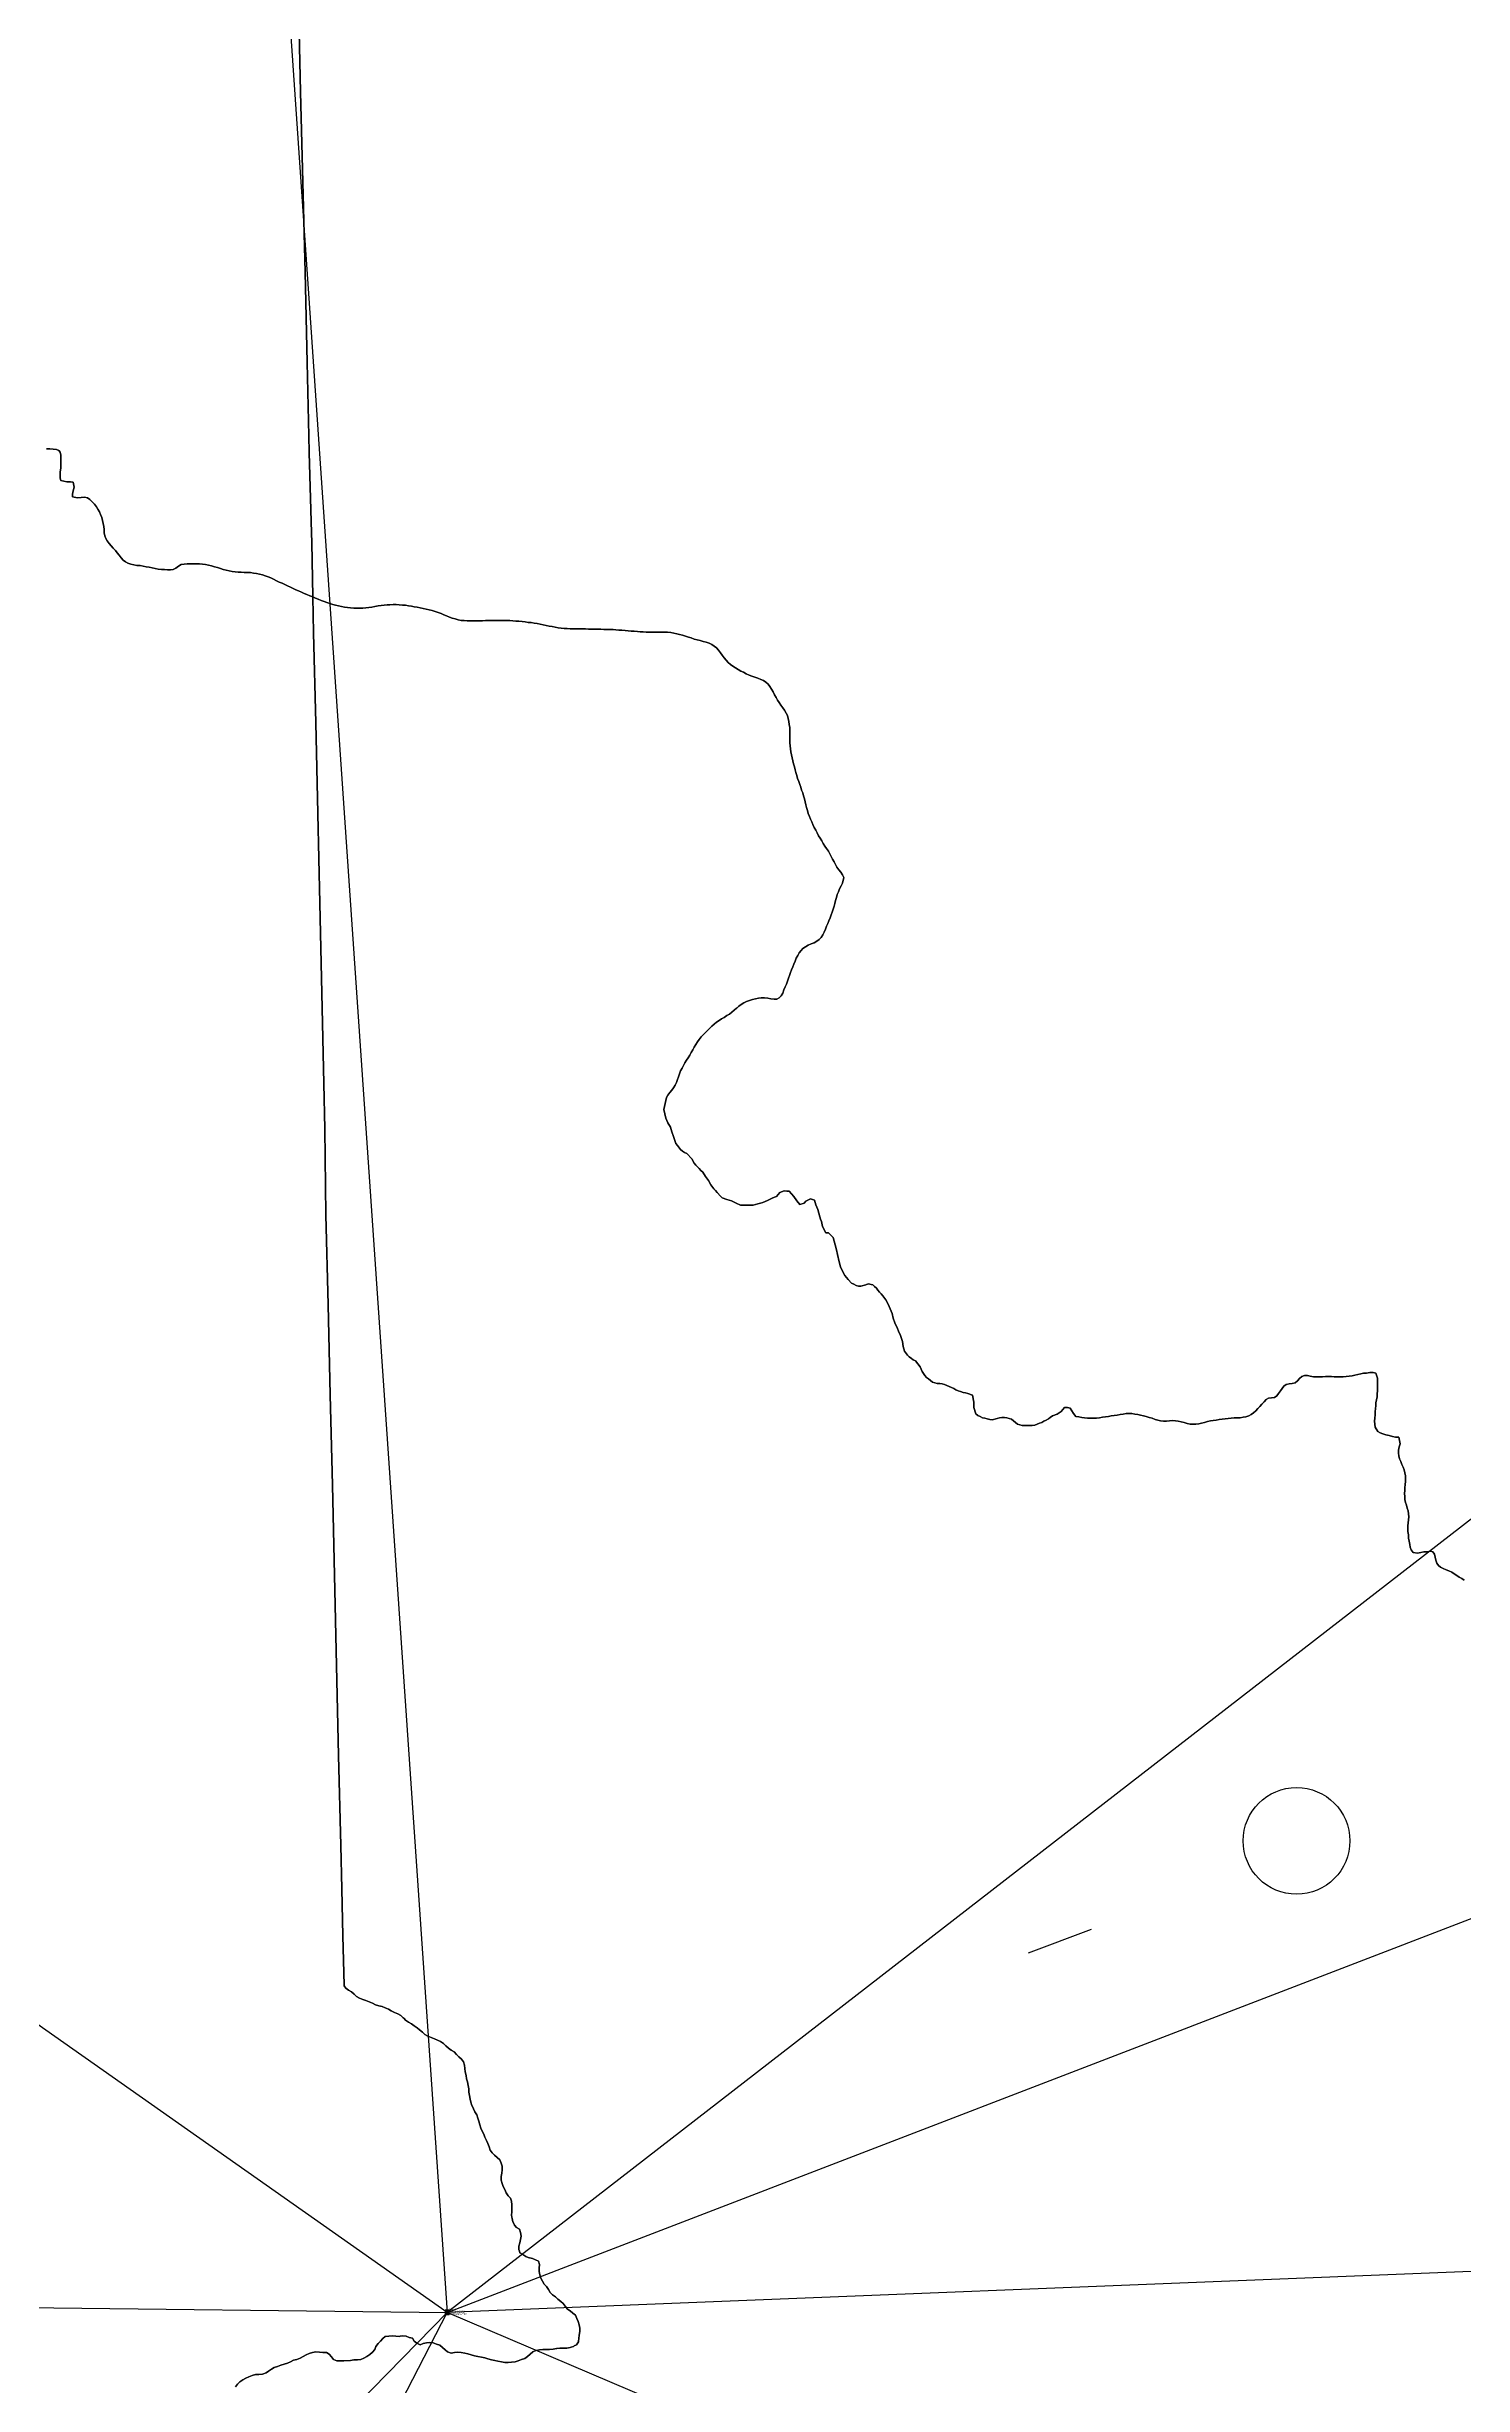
# Model space of a CAD drawing. Extents: x -312 to 667, y -1017 to 963.
# Drawn here: x -117.1 to -50.7, y -60.3 to 49.3 of the extents above; entities that cross this region are included whole.
import ezdxf

# ---------------------------------------------------------------- set-up
doc = ezdxf.new("R2010")
doc.units = 0
doc.header["$MEASUREMENT"] = 0
doc.layers.get('0').update_dxf_attribs({"linetype": 'CONTINUOUS'})
for name, color, linetype in [('AEROVIAS', 96, 'CONTINUOUS'), ('LINEAS_DE_MAPA', 7, 'CONTINUOUS'), ('PUNTOS', 7, 'CONTINUOUS')]:
    doc.layers.add(name, color=color, linetype=linetype)

# ---------------------------------------------------------------- blocks, each defined once
blk = doc.blocks.new('VOR')
blk.add_lwpolyline([(-0.06, 0.1), (-0.1, 0), (-0.06, -0.1), (0.06, -0.1), (0.1, 0), (0.06, 0.1)], close=True)
for tag, p in [('NOMBRE', (0.11, 0.1)), ('LAT', (0.11, -0.01)), ('LON', (0.11, -0.12))]:
    blk.add_attdef(tag, p, '', height=0.1)
blk = doc.blocks.new('DME')
blk.add_lwpolyline([(-0.1, 0.1), (-0.1, -0.1), (0.1, -0.1), (0.1, 0.1)], close=True)
for tag, p in [('NOMBRE', (0.11, 0.1)), ('LAT', (0.11, -0.01)), ('LON', (0.11, -0.12))]:
    blk.add_attdef(tag, p, '', height=0.1)
blk = doc.blocks.new('*U8')
at = {"linetype": 'Continuous'}
for points in [[(0, 0), (0, 0.1), (-0.09, -0.05)], [(0, 0), (-0.09, -0.05), (0.09, -0.05)], [(0, 0), (0.09, -0.05), (0, 0.1)]]:
    blk.add_solid(points, dxfattribs=at)
blk = doc.blocks.new('PNO')
blk.add_lwpolyline([(0, 0.1), (-0.09, -0.05), (0.09, -0.05)], close=True)
at = {"linetype": 'Continuous'}
blk.add_blockref('*U8', (0, 0), dxfattribs=at)
for tag, p in [('NOMBRE', (0.11, 0.1)), ('LAT', (0.11, -0.01)), ('LON', (0.11, -0.12))]:
    blk.add_attdef(tag, p, '', height=0.1)

msp = doc.modelspace()

# ---------------------------------------------------------------- linework, layer by layer
at = {"layer": 'AEROVIAS'}
for p, q in [((-115.92, 198.8), (-98.34, -56.91)), ((81.41, 82.36), (-98.34, -56.91)), ((-98.34, -56.91), (-240.69, 43.18)), ((-98.34, -56.91), (69.69, 7.73)), ((-71.1, -40.05), (-68.15, -38.95)), ((175.85, -45.91), (-98.34, -56.91)), ((-240.67, -55.28), (-98.34, -56.91)), ((-98.34, -56.91), (-229.48, -190.8)), ((-147.66, -152.67), (-98.34, -56.91)), ((-17, -91.56), (-98.34, -56.91))]:
    msp.add_line(p, q, dxfattribs=at)
msp.add_circle((-58.54, -34.81), 2.5, dxfattribs=at)
at = {"layer": 'LINEAS_DE_MAPA', "color": 7}
for points in [[(-105.31, 51.37), (-105.21, 47.15), (-105.11, 42.92), (-105, 38.7), (-104.9, 34.47), (-104.82, 31.03), (-104.8, 30.25), (-104.7, 26.49), (-104.69, 26.03), (-104.64, 23.48), (-104.78, 23.53), (-104.91, 23.59), (-105.04, 23.64), (-105.17, 23.7), (-105.3, 23.76), (-105.43, 23.82), (-105.56, 23.88), (-105.69, 23.94), (-105.82, 24), (-105.95, 24.06), (-106.08, 24.12), (-106.21, 24.18), (-106.34, 24.24), (-106.48, 24.31), (-106.6, 24.37), (-106.73, 24.42), (-106.87, 24.47), (-107, 24.52), (-107.14, 24.55), (-107.27, 24.58), (-107.42, 24.6), (-107.56, 24.62), (-107.7, 24.63), (-107.85, 24.63), (-107.99, 24.64), (-108.13, 24.65), (-108.28, 24.66), (-108.42, 24.68), (-108.56, 24.7), (-108.7, 24.74), (-108.84, 24.77), (-108.97, 24.82), (-109.11, 24.86), (-109.25, 24.9), (-109.39, 24.94), (-109.52, 24.97), (-109.66, 25), (-109.8, 25.02), (-109.95, 25.03), (-110.09, 25.04), (-110.24, 25.04), (-110.38, 25.04), (-110.53, 25.03), (-110.67, 25.02), (-110.8, 25), (-110.93, 24.93), (-111.05, 24.83), (-111.18, 24.76), (-111.31, 24.75), (-111.45, 24.75), (-111.59, 24.76), (-111.73, 24.77), (-111.88, 24.79), (-112.02, 24.82), (-112.16, 24.85), (-112.3, 24.87), (-112.45, 24.9), (-112.59, 24.92), (-112.73, 24.95), (-112.88, 24.96), (-113.02, 24.98), (-113.16, 25.01), (-113.3, 25.06), (-113.41, 25.12), (-113.52, 25.21), (-113.62, 25.32), (-113.71, 25.44), (-113.8, 25.55), (-113.89, 25.66), (-113.99, 25.77), (-114.08, 25.88), (-114.18, 25.99), (-114.27, 26.11), (-114.34, 26.22), (-114.39, 26.35), (-114.41, 26.49), (-114.42, 26.64), (-114.43, 26.78), (-114.46, 26.92), (-114.49, 27.06), (-114.53, 27.2), (-114.58, 27.34), (-114.64, 27.47), (-114.71, 27.59), (-114.78, 27.71), (-114.87, 27.83), (-114.97, 27.94), (-115.08, 28.04), (-115.19, 28.12), (-115.33, 28.16), (-115.49, 28.14), (-115.66, 28.12), (-115.89, 28.17), (-115.9, 28.29), (-115.86, 28.45), (-115.82, 28.62), (-115.86, 28.86), (-115.99, 28.88), (-116.17, 28.88), (-116.44, 28.94), (-116.48, 29.05), (-116.48, 29.19), (-116.47, 29.35), (-116.45, 29.51), (-116.45, 29.66), (-116.45, 29.81), (-116.44, 29.98), (-116.44, 30.13), (-116.47, 30.26), (-116.54, 30.35), (-116.65, 30.39), (-116.8, 30.41), (-116.96, 30.42), (-117.12, 30.42)], [(-50.68, -22.59), (-50.8, -22.52), (-50.92, -22.45), (-51.03, -22.37), (-51.15, -22.29), (-51.27, -22.22), (-51.4, -22.16), (-51.53, -22.11), (-51.67, -22.05), (-51.79, -21.99), (-51.89, -21.91), (-51.97, -21.8), (-52.01, -21.66), (-52.04, -21.51), (-52.08, -21.37), (-52.15, -21.27), (-52.27, -21.24), (-52.42, -21.26), (-52.57, -21.27), (-52.72, -21.29), (-52.88, -21.33), (-53.07, -21.29), (-53.17, -21.18), (-53.21, -21.05), (-53.24, -20.92), (-53.27, -20.77), (-53.29, -20.62), (-53.3, -20.47), (-53.32, -20.32), (-53.33, -20.18), (-53.33, -20.04), (-53.31, -19.9), (-53.29, -19.76), (-53.28, -19.63), (-53.29, -19.49), (-53.31, -19.35), (-53.35, -19.22), (-53.39, -19.08), (-53.43, -18.95), (-53.46, -18.81), (-53.47, -18.67), (-53.48, -18.54), (-53.47, -18.39), (-53.46, -18.26), (-53.45, -18.11), (-53.44, -17.97), (-53.43, -17.84), (-53.44, -17.7), (-53.46, -17.56), (-53.49, -17.43), (-53.54, -17.3), (-53.6, -17.17), (-53.66, -17.04), (-53.71, -16.91), (-53.75, -16.77), (-53.77, -16.64), (-53.76, -16.5), (-53.73, -16.35), (-53.69, -16.2), (-53.74, -15.89), (-53.91, -15.89), (-54.05, -15.86), (-54.2, -15.82), (-54.35, -15.78), (-54.49, -15.74), (-54.62, -15.69), (-54.73, -15.62), (-54.86, -15.42), (-54.88, -15.29), (-54.89, -15.15), (-54.88, -15), (-54.86, -14.85), (-54.85, -14.7), (-54.84, -14.55), (-54.83, -14.42), (-54.82, -14.28), (-54.8, -14.14), (-54.77, -14), (-54.76, -13.86), (-54.74, -13.72), (-54.74, -13.58), (-54.74, -13.43), (-54.74, -13.28), (-54.75, -13.13), (-54.83, -12.9), (-54.95, -12.86), (-55.11, -12.87), (-55.26, -12.89), (-55.4, -12.9), (-55.53, -12.93), (-55.67, -12.96), (-55.81, -12.99), (-55.94, -13.02), (-56.08, -13.04), (-56.22, -13.05), (-56.36, -13.06), (-56.5, -13.07), (-56.64, -13.07), (-56.78, -13.06), (-56.91, -13.05), (-57.05, -13.05), (-57.19, -13.05), (-57.33, -13.06), (-57.47, -13.07), (-57.61, -13.07), (-57.75, -13.06), (-57.91, -13.03), (-58.03, -13.01), (-58.17, -13.01), (-58.29, -13.05), (-58.4, -13.14), (-58.5, -13.25), (-58.61, -13.34), (-58.74, -13.38), (-58.88, -13.39), (-59.02, -13.42), (-59.13, -13.5), (-59.22, -13.61), (-59.3, -13.72), (-59.38, -13.84), (-59.47, -13.95), (-59.57, -14.03), (-59.71, -14.05), (-59.86, -14.07), (-59.97, -14.13), (-60.06, -14.24), (-60.16, -14.35), (-60.26, -14.45), (-60.35, -14.55), (-60.45, -14.66), (-60.56, -14.75), (-60.66, -14.83), (-60.78, -14.9), (-60.91, -14.94), (-61.04, -14.96), (-61.18, -14.98), (-61.33, -14.98), (-61.47, -14.99), (-61.61, -15), (-61.75, -15.02), (-61.89, -15.04), (-62.03, -15.05), (-62.16, -15.07), (-62.3, -15.09), (-62.44, -15.11), (-62.58, -15.13), (-62.71, -15.16), (-62.85, -15.2), (-62.99, -15.23), (-63.12, -15.26), (-63.26, -15.28), (-63.4, -15.29), (-63.53, -15.28), (-63.67, -15.25), (-63.8, -15.21), (-63.94, -15.17), (-64.08, -15.14), (-64.21, -15.12), (-64.35, -15.11), (-64.49, -15.13), (-64.63, -15.14), (-64.77, -15.15), (-64.91, -15.13), (-65.04, -15.1), (-65.17, -15.06), (-65.31, -15.01), (-65.44, -14.97), (-65.58, -14.93), (-65.71, -14.9), (-65.85, -14.86), (-65.98, -14.83), (-66.12, -14.81), (-66.26, -14.79), (-66.39, -14.78), (-66.53, -14.79), (-66.67, -14.81), (-66.81, -14.83), (-66.95, -14.86), (-67.09, -14.88), (-67.22, -14.9), (-67.36, -14.92), (-67.5, -14.94), (-67.64, -14.96), (-67.78, -14.98), (-67.91, -15), (-68.05, -15.01), (-68.19, -15.01), (-68.33, -15.01), (-68.47, -14.99), (-68.6, -14.97), (-68.74, -14.94), (-68.88, -14.92), (-69, -14.78), (-69.15, -14.54), (-69.28, -14.5), (-69.42, -14.51), (-69.57, -14.69), (-69.66, -14.76), (-69.76, -14.81), (-69.98, -14.9), (-70.08, -14.97), (-70.17, -15.04), (-70.27, -15.1), (-70.38, -15.15), (-70.48, -15.2), (-70.59, -15.24), (-70.7, -15.29), (-70.81, -15.33), (-70.93, -15.34), (-71.04, -15.35), (-71.16, -15.35), (-71.28, -15.35), (-71.39, -15.34), (-71.62, -15.28), (-71.71, -15.2), (-71.89, -15.05), (-72, -15.02), (-72.11, -14.99), (-72.23, -14.97), (-72.35, -14.97), (-72.46, -14.99), (-72.57, -15.02), (-72.8, -15.08), (-72.91, -15.07), (-73.03, -15.04), (-73.14, -15.01), (-73.26, -14.98), (-73.37, -14.93), (-73.47, -14.87), (-73.57, -14.8), (-73.67, -14.5), (-73.66, -14.26), (-73.72, -13.92), (-73.94, -13.84), (-74.06, -13.82), (-74.17, -13.8), (-74.28, -13.76), (-74.39, -13.72), (-74.5, -13.67), (-74.6, -13.61), (-74.71, -13.56), (-74.82, -13.52), (-74.93, -13.47), (-75.04, -13.43), (-75.15, -13.4), (-75.26, -13.38), (-75.38, -13.37), (-75.6, -13.31), (-75.69, -13.23), (-75.78, -13.16), (-75.88, -13.09), (-75.96, -13.01), (-76.08, -12.81), (-76.17, -12.59), (-76.39, -12.32), (-76.5, -12.27), (-76.59, -12.2), (-76.69, -12.13), (-76.77, -12.05), (-76.91, -11.86), (-76.98, -11.64), (-77.01, -11.41), (-77.08, -11.18), (-77.12, -11.08), (-77.17, -10.97), (-77.26, -10.75), (-77.31, -10.65), (-77.37, -10.54), (-77.44, -10.32), (-77.49, -10.09), (-77.58, -9.88), (-77.68, -9.66), (-77.79, -9.46), (-77.92, -9.27), (-78.01, -9.18), (-78.09, -9.1), (-78.16, -9.01), (-78.23, -8.91), (-78.31, -8.83), (-78.4, -8.75), (-78.61, -8.71), (-78.73, -8.75), (-78.95, -8.82), (-79.07, -8.81), (-79.18, -8.78), (-79.29, -8.73), (-79.39, -8.67), (-79.55, -8.5), (-79.7, -8.32), (-79.82, -8.12), (-79.91, -7.91), (-79.98, -7.68), (-80.05, -7.34), (-80.1, -7.11), (-80.16, -6.88), (-80.25, -6.54), (-80.48, -6.32), (-80.6, -6.32), (-80.75, -6.02), (-80.8, -5.79), (-80.84, -5.68), (-80.88, -5.57), (-80.98, -5.23), (-81.06, -5.01), (-81.13, -4.79), (-81.32, -4.72), (-81.53, -4.84), (-81.61, -4.93), (-81.81, -4.99), (-81.96, -4.81), (-82.1, -4.62), (-82.31, -4.37), (-82.43, -4.36), (-82.55, -4.35), (-82.76, -4.42), (-82.91, -4.61), (-83.01, -4.65), (-83.12, -4.7), (-83.23, -4.75), (-83.33, -4.8), (-83.44, -4.85), (-83.55, -4.89), (-83.66, -4.92), (-83.78, -4.96), (-83.89, -4.99), (-84, -5.02), (-84.12, -5.02), (-84.24, -5.02), (-84.35, -5.02), (-84.59, -5.02), (-84.8, -4.93), (-85.01, -4.82), (-85.12, -4.79), (-85.23, -4.75), (-85.45, -4.68), (-85.54, -4.6), (-85.69, -4.43), (-85.77, -4.34), (-85.85, -4.25), (-85.99, -4.07), (-86.1, -3.86), (-86.23, -3.67), (-86.36, -3.47), (-86.45, -3.39), (-86.53, -3.31), (-86.61, -3.22), (-86.69, -3.14), (-86.77, -3.05), (-86.88, -2.85), (-87.11, -2.6), (-87.22, -2.56), (-87.32, -2.49), (-87.4, -2.41), (-87.55, -2.23), (-87.62, -2.13), (-87.74, -1.81), (-87.81, -1.58), (-87.88, -1.36), (-88, -1.16), (-88.1, -0.95), (-88.19, -0.54), (-88.16, -0.4), (-88.13, -0.26), (-88.1, -0.12), (-88.06, 0.02), (-88, 0.14), (-87.91, 0.26), (-87.82, 0.37), (-87.73, 0.48), (-87.65, 0.6), (-87.6, 0.73), (-87.55, 0.87), (-87.5, 1), (-87.45, 1.14), (-87.4, 1.27), (-87.33, 1.4), (-87.27, 1.52), (-87.2, 1.65), (-87.12, 1.77), (-87.05, 1.89), (-86.97, 2.01), (-86.9, 2.14), (-86.83, 2.26), (-86.76, 2.39), (-86.69, 2.51), (-86.61, 2.63), (-86.53, 2.75), (-86.44, 2.86), (-86.34, 2.96), (-86.24, 3.07), (-86.14, 3.17), (-86.04, 3.27), (-85.94, 3.37), (-85.83, 3.46), (-85.72, 3.55), (-85.6, 3.63), (-85.48, 3.71), (-85.36, 3.78), (-85.23, 3.86), (-85.11, 3.93), (-85, 4.02), (-84.89, 4.11), (-84.78, 4.21), (-84.75, 4.23), (-84.67, 4.3), (-84.56, 4.39), (-84.44, 4.46), (-84.31, 4.52), (-84.17, 4.57), (-84.04, 4.61), (-83.9, 4.65), (-83.76, 4.68), (-83.62, 4.7), (-83.47, 4.7), (-83.32, 4.68), (-83.17, 4.65), (-83.02, 4.63), (-82.89, 4.64), (-82.78, 4.69), (-82.69, 4.79), (-82.62, 4.92), (-82.56, 5.07), (-82.5, 5.21), (-82.44, 5.34), (-82.39, 5.47), (-82.35, 5.61), (-82.3, 5.74), (-82.25, 5.88), (-82.21, 6.01), (-82.15, 6.15), (-82.09, 6.28), (-82.04, 6.41), (-81.98, 6.55), (-81.91, 6.68), (-81.84, 6.8), (-81.76, 6.91), (-81.67, 7.01), (-81.55, 7.09), (-81.42, 7.16), (-81.29, 7.22), (-81.15, 7.28), (-81.02, 7.35), (-80.91, 7.43), (-80.81, 7.53), (-80.74, 7.65), (-80.68, 7.78), (-80.62, 7.92), (-80.56, 8.05), (-80.51, 8.18), (-80.45, 8.31), (-80.4, 8.45), (-80.35, 8.58), (-80.3, 8.71), (-80.25, 8.85), (-80.21, 8.99), (-80.17, 9.12), (-80.14, 9.26), (-80.1, 9.4), (-80.06, 9.54), (-80.01, 9.67), (-79.95, 9.81), (-79.88, 9.94), (-79.81, 10.07), (-79.76, 10.34), (-79.81, 10.46), (-79.89, 10.58), (-79.99, 10.69), (-80.08, 10.82), (-80.15, 10.94), (-80.21, 11.07), (-80.28, 11.2), (-80.34, 11.32), (-80.41, 11.45), (-80.48, 11.57), (-80.56, 11.69), (-80.64, 11.81), (-80.72, 11.93), (-80.79, 12.05), (-80.87, 12.17), (-80.94, 12.29), (-81.01, 12.42), (-81.07, 12.55), (-81.14, 12.67), (-81.2, 12.81), (-81.26, 12.94), (-81.31, 13.07), (-81.37, 13.2), (-81.42, 13.33), (-81.46, 13.47), (-81.5, 13.61), (-81.53, 13.74), (-81.57, 13.88), (-81.6, 14.02), (-81.64, 14.16), (-81.68, 14.3), (-81.73, 14.43), (-81.77, 14.57), (-81.82, 14.7), (-81.87, 14.84), (-81.92, 14.97), (-81.96, 15.11), (-82, 15.25), (-82.03, 15.38), (-82.07, 15.52), (-82.11, 15.66), (-82.14, 15.8), (-82.17, 15.94), (-82.2, 16.08), (-82.23, 16.22), (-82.25, 16.36), (-82.27, 16.5), (-82.28, 16.65), (-82.28, 16.79), (-82.28, 16.94), (-82.29, 17.08), (-82.29, 17.23), (-82.29, 17.37), (-82.31, 17.51), (-82.33, 17.65), (-82.36, 17.79), (-82.4, 17.92), (-82.46, 18.04), (-82.54, 18.17), (-82.62, 18.29), (-82.7, 18.41), (-82.78, 18.53), (-82.86, 18.65), (-82.93, 18.77), (-83, 18.9), (-83.07, 19.03), (-83.14, 19.16), (-83.22, 19.28), (-83.3, 19.39), (-83.41, 19.48), (-83.52, 19.56), (-83.65, 19.62), (-83.78, 19.67), (-83.92, 19.72), (-84.06, 19.77), (-84.19, 19.82), (-84.33, 19.88), (-84.45, 19.95), (-84.58, 20.01), (-84.71, 20.08), (-84.83, 20.16), (-84.95, 20.23), (-85.07, 20.32), (-85.17, 20.41), (-85.27, 20.52), (-85.36, 20.63), (-85.45, 20.75), (-85.54, 20.86), (-85.54, 20.87), (-85.62, 20.98), (-85.72, 21.09), (-85.94, 21.25), (-86.06, 21.31), (-86.2, 21.36), (-86.34, 21.4), (-86.48, 21.44), (-86.62, 21.47), (-86.76, 21.51), (-86.9, 21.56), (-87.03, 21.6), (-87.17, 21.64), (-87.31, 21.69), (-87.45, 21.72), (-87.58, 21.76), (-87.72, 21.79), (-87.86, 21.81), (-88.01, 21.83), (-88.15, 21.83), (-88.29, 21.83), (-88.43, 21.83), (-88.58, 21.83), (-88.72, 21.83), (-88.86, 21.83), (-89.01, 21.83), (-89.15, 21.84), (-89.29, 21.85), (-89.43, 21.86), (-89.58, 21.87), (-89.72, 21.88), (-89.86, 21.9), (-90, 21.91), (-90.15, 21.92), (-90.29, 21.93), (-90.43, 21.94), (-90.57, 21.95), (-90.72, 21.96), (-90.86, 21.96), (-91, 21.96), (-91.14, 21.97), (-91.29, 21.97), (-91.43, 21.97), (-91.57, 21.97), (-91.72, 21.97), (-91.86, 21.98), (-92, 21.98), (-92.14, 21.98), (-92.29, 21.99), (-92.43, 21.99), (-92.57, 21.99), (-92.72, 22), (-92.86, 22.01), (-93, 22.02), (-93.14, 22.04), (-93.28, 22.06), (-93.42, 22.09), (-93.56, 22.11), (-93.7, 22.14), (-93.85, 22.17), (-93.98, 22.2), (-94.13, 22.23), (-94.27, 22.25), (-94.41, 22.28), (-94.55, 22.29), (-94.69, 22.31), (-94.83, 22.33), (-94.98, 22.34), (-95.12, 22.35), (-95.26, 22.36), (-95.4, 22.37), (-95.55, 22.38), (-95.69, 22.38), (-95.83, 22.38), (-95.97, 22.38), (-96.12, 22.38), (-96.26, 22.38), (-96.4, 22.37), (-96.55, 22.37), (-96.69, 22.36), (-96.83, 22.36), (-96.97, 22.36), (-97.12, 22.36), (-97.26, 22.36), (-97.41, 22.36), (-97.55, 22.37), (-97.69, 22.38), (-97.83, 22.41), (-97.97, 22.45), (-98.1, 22.49), (-98.23, 22.54), (-98.37, 22.6), (-98.5, 22.65), (-98.63, 22.7), (-98.77, 22.76), (-98.9, 22.8), (-99.04, 22.84), (-99.18, 22.88), (-99.32, 22.91), (-99.46, 22.94), (-99.6, 22.97), (-99.74, 23), (-99.88, 23.02), (-100.02, 23.05), (-100.16, 23.07), (-100.3, 23.09), (-100.44, 23.1), (-100.59, 23.11), (-100.73, 23.12), (-100.87, 23.12), (-101.02, 23.11), (-101.16, 23.11), (-101.3, 23.1), (-101.44, 23.08), (-101.58, 23.06), (-101.73, 23.03), (-101.87, 23.01), (-102.01, 22.99), (-102.15, 22.97), (-102.29, 22.96), (-102.44, 22.95), (-102.58, 22.95), (-102.72, 22.96), (-102.87, 22.97), (-103.01, 22.98), (-103.15, 23), (-103.29, 23.03), (-103.43, 23.06), (-103.57, 23.09), (-103.7, 23.13), (-103.84, 23.18), (-103.98, 23.22), (-104.11, 23.27), (-104.24, 23.32), (-104.38, 23.37), (-104.51, 23.43), (-104.64, 23.48), (-104.69, 26.03), (-104.7, 26.49), (-104.8, 30.25), (-104.82, 31.03), (-104.9, 34.47), (-105, 38.7), (-105.11, 42.92), (-105.21, 47.15), (-105.31, 51.37)], [(-117.12, 30.42), (-116.96, 30.42), (-116.8, 30.41), (-116.65, 30.39), (-116.54, 30.35), (-116.47, 30.26), (-116.44, 30.13), (-116.44, 29.98), (-116.45, 29.81), (-116.45, 29.66), (-116.45, 29.51), (-116.47, 29.35), (-116.48, 29.19), (-116.48, 29.05), (-116.44, 28.94), (-116.17, 28.88), (-115.99, 28.88), (-115.86, 28.86), (-115.82, 28.62), (-115.86, 28.45), (-115.9, 28.29), (-115.89, 28.17), (-115.66, 28.12), (-115.49, 28.14), (-115.33, 28.16), (-115.19, 28.12), (-115.08, 28.04), (-114.97, 27.94), (-114.87, 27.83), (-114.78, 27.71), (-114.71, 27.59), (-114.64, 27.47), (-114.58, 27.34), (-114.53, 27.2), (-114.49, 27.06), (-114.46, 26.92), (-114.43, 26.78), (-114.42, 26.64), (-114.41, 26.49), (-114.39, 26.35), (-114.34, 26.22), (-114.27, 26.11), (-114.18, 25.99), (-114.08, 25.88), (-113.99, 25.77), (-113.89, 25.66), (-113.8, 25.55), (-113.71, 25.44), (-113.62, 25.32), (-113.52, 25.21), (-113.41, 25.12), (-113.3, 25.06), (-113.16, 25.01), (-113.02, 24.98), (-112.88, 24.96), (-112.73, 24.95), (-112.59, 24.92), (-112.45, 24.9), (-112.3, 24.87), (-112.16, 24.85), (-112.02, 24.82), (-111.88, 24.79), (-111.73, 24.77), (-111.59, 24.76), (-111.45, 24.75), (-111.31, 24.75), (-111.18, 24.76), (-111.05, 24.83), (-110.93, 24.93), (-110.8, 25), (-110.67, 25.02), (-110.53, 25.03), (-110.38, 25.04), (-110.24, 25.04), (-110.09, 25.04), (-109.95, 25.03), (-109.8, 25.02), (-109.66, 25), (-109.52, 24.97), (-109.39, 24.94), (-109.25, 24.9), (-109.11, 24.86), (-108.97, 24.82), (-108.84, 24.77), (-108.7, 24.74), (-108.56, 24.7), (-108.42, 24.68), (-108.28, 24.66), (-108.13, 24.65), (-107.99, 24.64), (-107.85, 24.63), (-107.7, 24.63), (-107.56, 24.62), (-107.42, 24.6), (-107.27, 24.58), (-107.14, 24.55), (-107, 24.52), (-106.87, 24.47), (-106.73, 24.42), (-106.6, 24.37), (-106.48, 24.31), (-106.34, 24.24), (-106.21, 24.18), (-106.08, 24.12), (-105.95, 24.06), (-105.82, 24), (-105.69, 23.94), (-105.56, 23.88), (-105.43, 23.82), (-105.3, 23.76), (-105.17, 23.7), (-105.04, 23.64), (-104.91, 23.59), (-104.78, 23.53), (-104.64, 23.48), (-104.6, 21.8), (-104.5, 17.58), (-104.4, 13.35), (-104.4, 13.32), (-104.31, 9.13), (-104.21, 4.91), (-104.12, 0.68), (-104.07, -1.44), (-104.02, -5.47), (-103.92, -9.69), (-103.82, -13.91), (-103.72, -18.14), (-103.62, -22.36), (-103.52, -26.59), (-103.52, -26.6), (-103.43, -30.81), (-103.33, -35.03), (-103.28, -37.06), (-103.23, -39.26), (-103.17, -41.57), (-103.16, -41.6), (-103.09, -41.71), (-102.96, -41.8), (-102.82, -41.88), (-102.7, -42), (-102.59, -42.11), (-102.45, -42.18), (-102.3, -42.24), (-102.15, -42.29), (-101.99, -42.35), (-101.84, -42.41), (-101.7, -42.49), (-101.55, -42.54), (-101.39, -42.58), (-101.24, -42.63), (-101.09, -42.7), (-100.96, -42.78), (-100.81, -42.86), (-100.66, -42.92), (-100.52, -42.99), (-100.4, -43.1), (-100.36, -43.14), (-100.29, -43.21), (-100.16, -43.31), (-100.02, -43.39), (-99.88, -43.48), (-99.75, -43.57), (-99.63, -43.67), (-99.5, -43.78), (-99.39, -43.89), (-99.25, -43.97), (-99.09, -44.02), (-98.94, -44.08), (-98.8, -44.15), (-98.65, -44.22), (-98.52, -44.31), (-98.4, -44.42), (-98.28, -44.53), (-98.15, -44.62), (-98.01, -44.69), (-97.91, -44.82), (-97.8, -44.93), (-97.67, -45.04), (-97.58, -45.17), (-97.53, -45.32), (-97.52, -45.48), (-97.49, -45.64), (-97.45, -45.8), (-97.43, -45.96), (-97.39, -46.11), (-97.35, -46.27), (-97.33, -46.43), (-97.32, -46.59), (-97.3, -46.75), (-97.26, -46.91), (-97.23, -47.06), (-97.18, -47.21), (-97.17, -47.22), (-97.11, -47.37), (-97.05, -47.51), (-96.95, -47.65), (-96.9, -47.8), (-96.86, -47.95), (-96.81, -48.11), (-96.77, -48.27), (-96.7, -48.41), (-96.63, -48.55), (-96.57, -48.7), (-96.5, -48.85), (-96.43, -49), (-96.38, -49.15), (-96.33, -49.3), (-96.24, -49.43), (-96.12, -49.54), (-96, -49.65), (-95.88, -49.76), (-95.81, -49.91), (-95.77, -50.06), (-95.77, -50.22), (-95.78, -50.39), (-95.81, -50.54), (-95.81, -50.71), (-95.77, -50.86), (-95.71, -51.01), (-95.64, -51.15), (-95.58, -51.3), (-95.48, -51.44), (-95.38, -51.56), (-95.32, -51.7), (-95.31, -51.87), (-95.31, -52.03), (-95.31, -52.19), (-95.32, -52.35), (-95.31, -52.45), (-95.3, -52.51), (-95.27, -52.67), (-95.19, -52.8), (-95.18, -52.82), (-95.09, -52.93), (-94.95, -53.01), (-94.91, -53.17), (-94.88, -53.33), (-94.91, -53.49), (-94.94, -53.65), (-94.98, -53.8), (-94.98, -53.96), (-94.95, -54.04), (-94.93, -54.12), (-94.79, -54.2), (-94.65, -54.29), (-94.54, -54.34), (-94.35, -54.38), (-94.2, -54.44), (-94.06, -54.51), (-94.01, -54.67), (-94.03, -54.83), (-94.03, -54.99), (-94, -55.15), (-93.95, -55.3), (-93.88, -55.44), (-93.79, -55.58), (-93.76, -55.61), (-93.68, -55.7), (-93.6, -55.84), (-93.51, -55.97), (-93.4, -56.09), (-93.26, -56.17), (-93.15, -56.29), (-93.02, -56.39), (-92.9, -56.49), (-92.81, -56.62), (-92.71, -56.75), (-92.58, -56.84), (-92.46, -56.94), (-92.33, -57.04), (-92.26, -57.19), (-92.21, -57.34), (-92.16, -57.49), (-92.13, -57.65), (-92.13, -57.81), (-92.15, -57.97), (-92.17, -58.13), (-92.18, -58.25), (-92.18, -58.29), (-92.28, -58.43), (-92.39, -58.48), (-92.42, -58.5), (-92.53, -58.53), (-92.58, -58.55), (-92.73, -58.58), (-92.9, -58.59), (-93.06, -58.59), (-93.21, -58.6), (-93.22, -58.6), (-93.38, -58.63), (-93.54, -58.64), (-93.7, -58.65), (-93.86, -58.65), (-94.02, -58.66), (-94.18, -58.69), (-94.32, -58.76), (-94.45, -58.86), (-94.57, -58.97), (-94.7, -59.06), (-94.86, -59.11), (-95.01, -59.17), (-95.16, -59.22), (-95.32, -59.24), (-95.48, -59.25), (-95.64, -59.26), (-95.8, -59.23), (-95.96, -59.2), (-96.11, -59.16), (-96.27, -59.13), (-96.43, -59.09), (-96.58, -59.04), (-96.74, -59.01), (-96.9, -58.98), (-97.06, -58.94), (-97.21, -58.89), (-97.37, -58.85), (-97.52, -58.81), (-97.68, -58.78), (-97.84, -58.77), (-98, -58.79), (-98.16, -58.81), (-98.32, -58.76), (-98.44, -58.66), (-98.56, -58.55), (-98.69, -58.45), (-98.84, -58.39), (-98.99, -58.34), (-99.15, -58.32), (-99.31, -58.33), (-99.47, -58.37), (-99.61, -58.42), (-99.76, -58.35), (-99.89, -58.25), (-99.97, -58.11), (-100.12, -58.08), (-100.27, -58.02), (-100.43, -58.01), (-100.55, -58.02), (-100.59, -58.03), (-100.75, -58.02), (-100.92, -58.01), (-101.08, -58.02), (-101.24, -58.03), (-101.36, -58.13), (-101.47, -58.25), (-101.58, -58.37), (-101.68, -58.5), (-101.73, -58.65), (-101.84, -58.77), (-101.96, -58.88), (-102.1, -58.97), (-102.24, -59.05), (-102.38, -59.11), (-102.54, -59.13), (-102.71, -59.13), (-102.87, -59.16), (-103.19, -59.17), (-103.35, -59.17), (-103.51, -59.17), (-103.67, -59.12), (-103.76, -58.99), (-103.87, -58.87), (-104, -58.79), (-104.16, -58.78), (-104.32, -58.77), (-104.49, -58.76), (-104.65, -58.79), (-104.8, -58.83), (-104.95, -58.89), (-105.09, -58.97), (-105.23, -59.05), (-105.38, -59.11), (-105.54, -59.15), (-105.68, -59.22), (-105.83, -59.29), (-105.98, -59.33), (-106.14, -59.38), (-106.29, -59.44), (-106.44, -59.49), (-106.58, -59.57), (-106.72, -59.66), (-106.82, -59.74), (-107, -59.8), (-107.16, -59.81), (-107.32, -59.82), (-107.48, -59.87), (-107.63, -59.93), (-107.78, -59.99), (-107.92, -60.06), (-108.05, -60.16), (-108.17, -60.27), (-108.26, -60.4)], [(-108.26, -60.4), (-108.17, -60.27), (-108.05, -60.16), (-107.92, -60.06), (-107.78, -59.99), (-107.63, -59.93), (-107.48, -59.87), (-107.32, -59.82), (-107.16, -59.81), (-107, -59.8), (-106.82, -59.74), (-106.72, -59.66), (-106.58, -59.57), (-106.44, -59.49), (-106.29, -59.44), (-106.14, -59.38), (-105.98, -59.33), (-105.83, -59.29), (-105.68, -59.22), (-105.54, -59.15), (-105.38, -59.11), (-105.23, -59.05), (-105.09, -58.97), (-104.95, -58.89), (-104.8, -58.83), (-104.65, -58.79), (-104.49, -58.76), (-104.32, -58.77), (-104.16, -58.78), (-104, -58.79), (-103.87, -58.87), (-103.76, -58.99), (-103.67, -59.12), (-103.51, -59.17), (-103.35, -59.17), (-103.19, -59.17), (-102.87, -59.16), (-102.71, -59.13), (-102.54, -59.13), (-102.38, -59.11), (-102.24, -59.05), (-102.1, -58.97), (-101.96, -58.88), (-101.84, -58.77), (-101.73, -58.65), (-101.68, -58.5), (-101.58, -58.37), (-101.47, -58.25), (-101.36, -58.13), (-101.24, -58.03), (-101.08, -58.02), (-100.92, -58.01), (-100.75, -58.02), (-100.59, -58.03), (-100.55, -58.02), (-100.43, -58.01), (-100.27, -58.02), (-100.12, -58.08), (-99.97, -58.11), (-99.89, -58.25), (-99.76, -58.35), (-99.61, -58.42), (-99.47, -58.37), (-99.31, -58.33), (-99.15, -58.32), (-98.99, -58.34), (-98.84, -58.39), (-98.69, -58.45), (-98.56, -58.55), (-98.44, -58.66), (-98.32, -58.76), (-98.16, -58.81), (-98, -58.79), (-97.84, -58.77), (-97.68, -58.78), (-97.52, -58.81), (-97.37, -58.85), (-97.21, -58.89), (-97.06, -58.94), (-96.9, -58.98), (-96.74, -59.01), (-96.58, -59.04), (-96.43, -59.09), (-96.27, -59.13), (-96.11, -59.16), (-95.96, -59.2), (-95.8, -59.23), (-95.64, -59.26), (-95.48, -59.25), (-95.32, -59.24), (-95.16, -59.22), (-95.01, -59.17), (-94.86, -59.11), (-94.7, -59.06), (-94.57, -58.97), (-94.45, -58.86), (-94.32, -58.76), (-94.18, -58.69), (-94.02, -58.66), (-93.86, -58.65), (-93.7, -58.65), (-93.54, -58.64), (-93.38, -58.63), (-93.22, -58.6), (-93.21, -58.6), (-93.06, -58.59), (-92.9, -58.59), (-92.73, -58.58), (-92.58, -58.55), (-92.53, -58.53), (-92.42, -58.5), (-92.39, -58.48), (-92.28, -58.43), (-92.18, -58.29), (-92.18, -58.25), (-92.17, -58.13), (-92.15, -57.97), (-92.13, -57.81), (-92.13, -57.65), (-92.16, -57.49), (-92.21, -57.34), (-92.26, -57.19), (-92.33, -57.04), (-92.46, -56.94), (-92.58, -56.84), (-92.71, -56.75), (-92.81, -56.62), (-92.9, -56.49), (-93.02, -56.39), (-93.15, -56.29), (-93.26, -56.17), (-93.4, -56.09), (-93.51, -55.97), (-93.6, -55.84), (-93.68, -55.7), (-93.76, -55.61), (-93.79, -55.58), (-93.88, -55.44), (-93.95, -55.3), (-94, -55.15), (-94.03, -54.99), (-94.03, -54.83), (-94.01, -54.67), (-94.06, -54.51), (-94.2, -54.44), (-94.35, -54.38), (-94.54, -54.34), (-94.65, -54.29), (-94.79, -54.2), (-94.93, -54.12), (-94.95, -54.04), (-94.98, -53.96), (-94.98, -53.8), (-94.94, -53.65), (-94.91, -53.49), (-94.88, -53.33), (-94.91, -53.17), (-94.95, -53.01), (-95.09, -52.93), (-95.18, -52.82), (-95.19, -52.8), (-95.27, -52.67), (-95.3, -52.51), (-95.31, -52.45), (-95.32, -52.35), (-95.31, -52.19), (-95.31, -52.03), (-95.31, -51.87), (-95.32, -51.7), (-95.38, -51.56), (-95.48, -51.44), (-95.58, -51.3), (-95.64, -51.15), (-95.71, -51.01), (-95.77, -50.86), (-95.81, -50.71), (-95.81, -50.54), (-95.78, -50.39), (-95.77, -50.22), (-95.77, -50.06), (-95.81, -49.91), (-95.88, -49.76), (-96, -49.65), (-96.12, -49.54), (-96.24, -49.43), (-96.33, -49.3), (-96.38, -49.15), (-96.43, -49), (-96.5, -48.85), (-96.57, -48.7), (-96.63, -48.55), (-96.7, -48.41), (-96.77, -48.27), (-96.81, -48.11), (-96.86, -47.95), (-96.9, -47.8), (-96.95, -47.65), (-97.05, -47.51), (-97.11, -47.37), (-97.17, -47.22), (-97.18, -47.21), (-97.23, -47.06), (-97.26, -46.91), (-97.3, -46.75), (-97.32, -46.59), (-97.33, -46.43), (-97.35, -46.27), (-97.39, -46.11), (-97.43, -45.96), (-97.45, -45.8), (-97.49, -45.64), (-97.52, -45.48), (-97.53, -45.32), (-97.58, -45.17), (-97.67, -45.04), (-97.8, -44.93), (-97.91, -44.82), (-98.01, -44.69), (-98.15, -44.62), (-98.28, -44.53), (-98.4, -44.42), (-98.52, -44.31), (-98.65, -44.22), (-98.8, -44.15), (-98.94, -44.08), (-99.09, -44.02), (-99.25, -43.97), (-99.39, -43.89), (-99.5, -43.78), (-99.63, -43.67), (-99.75, -43.57), (-99.88, -43.48), (-100.02, -43.39), (-100.16, -43.31), (-100.29, -43.21), (-100.36, -43.14), (-100.4, -43.1), (-100.52, -42.99), (-100.66, -42.92), (-100.81, -42.86), (-100.96, -42.78), (-101.09, -42.7), (-101.24, -42.63), (-101.39, -42.58), (-101.55, -42.54), (-101.7, -42.49), (-101.84, -42.41), (-101.99, -42.35), (-102.15, -42.29), (-102.3, -42.24), (-102.45, -42.18), (-102.59, -42.11), (-102.7, -42), (-102.82, -41.88), (-102.96, -41.8), (-103.09, -41.71), (-103.16, -41.6), (-103.17, -41.57), (-103.23, -39.26), (-103.28, -37.06), (-103.33, -35.03), (-103.43, -30.81), (-103.52, -26.6), (-103.52, -26.59), (-103.62, -22.36), (-103.72, -18.14), (-103.82, -13.91), (-103.92, -9.69), (-104.02, -5.47), (-104.07, -1.44), (-104.12, 0.68), (-104.21, 4.91), (-104.31, 9.13), (-104.4, 13.32), (-104.4, 13.35), (-104.5, 17.58), (-104.6, 21.8), (-104.64, 23.48), (-104.51, 23.43), (-104.38, 23.37), (-104.24, 23.32), (-104.11, 23.27), (-103.98, 23.22), (-103.84, 23.18), (-103.7, 23.13), (-103.57, 23.09), (-103.43, 23.06), (-103.29, 23.03), (-103.15, 23), (-103.01, 22.98), (-102.87, 22.97), (-102.72, 22.96), (-102.58, 22.95), (-102.44, 22.95), (-102.29, 22.96), (-102.15, 22.97), (-102.01, 22.99), (-101.87, 23.01), (-101.73, 23.03), (-101.58, 23.06), (-101.44, 23.08), (-101.3, 23.1), (-101.16, 23.11), (-101.02, 23.11), (-100.87, 23.12), (-100.73, 23.12), (-100.59, 23.11), (-100.44, 23.1), (-100.3, 23.09), (-100.16, 23.07), (-100.02, 23.05), (-99.88, 23.02), (-99.74, 23), (-99.6, 22.97), (-99.46, 22.94), (-99.32, 22.91), (-99.18, 22.88), (-99.04, 22.84), (-98.9, 22.8), (-98.77, 22.76), (-98.63, 22.7), (-98.5, 22.65), (-98.37, 22.6), (-98.23, 22.54), (-98.1, 22.49), (-97.97, 22.45), (-97.83, 22.41), (-97.69, 22.38), (-97.55, 22.37), (-97.41, 22.36), (-97.26, 22.36), (-97.12, 22.36), (-96.97, 22.36), (-96.83, 22.36), (-96.69, 22.36), (-96.55, 22.37), (-96.4, 22.37), (-96.26, 22.38), (-96.12, 22.38), (-95.97, 22.38), (-95.83, 22.38), (-95.69, 22.38), (-95.55, 22.38), (-95.4, 22.37), (-95.26, 22.36), (-95.12, 22.35), (-94.98, 22.34), (-94.83, 22.33), (-94.69, 22.31), (-94.55, 22.29), (-94.41, 22.28), (-94.27, 22.25), (-94.13, 22.23), (-93.98, 22.2), (-93.85, 22.17), (-93.7, 22.14), (-93.56, 22.11), (-93.42, 22.09), (-93.28, 22.06), (-93.14, 22.04), (-93, 22.02), (-92.86, 22.01), (-92.72, 22), (-92.57, 21.99), (-92.43, 21.99), (-92.29, 21.99), (-92.14, 21.98), (-92, 21.98), (-91.86, 21.98), (-91.72, 21.97), (-91.57, 21.97), (-91.43, 21.97), (-91.29, 21.97), (-91.14, 21.97), (-91, 21.96), (-90.86, 21.96), (-90.72, 21.96), (-90.57, 21.95), (-90.43, 21.94), (-90.29, 21.93), (-90.15, 21.92), (-90, 21.91), (-89.86, 21.9), (-89.72, 21.88), (-89.58, 21.87), (-89.43, 21.86), (-89.29, 21.85), (-89.15, 21.84), (-89.01, 21.83), (-88.86, 21.83), (-88.72, 21.83), (-88.58, 21.83), (-88.43, 21.83), (-88.29, 21.83), (-88.15, 21.83), (-88.01, 21.83), (-87.86, 21.81), (-87.72, 21.79), (-87.58, 21.76), (-87.45, 21.72), (-87.31, 21.69), (-87.17, 21.64), (-87.03, 21.6), (-86.9, 21.56), (-86.76, 21.51), (-86.62, 21.47), (-86.48, 21.44), (-86.34, 21.4), (-86.2, 21.36), (-86.06, 21.31), (-85.94, 21.25), (-85.72, 21.09), (-85.62, 20.98), (-85.54, 20.87), (-85.54, 20.86), (-85.45, 20.75), (-85.36, 20.63), (-85.27, 20.52), (-85.17, 20.41), (-85.07, 20.32), (-84.95, 20.23), (-84.83, 20.16), (-84.71, 20.08), (-84.58, 20.01), (-84.45, 19.95), (-84.33, 19.88), (-84.19, 19.82), (-84.06, 19.77), (-83.92, 19.72), (-83.78, 19.67), (-83.65, 19.62), (-83.52, 19.56), (-83.41, 19.48), (-83.3, 19.39), (-83.22, 19.28), (-83.14, 19.16), (-83.07, 19.03), (-83, 18.9), (-82.93, 18.77), (-82.86, 18.65), (-82.78, 18.53), (-82.7, 18.41), (-82.62, 18.29), (-82.54, 18.17), (-82.46, 18.04), (-82.4, 17.92), (-82.36, 17.79), (-82.33, 17.65), (-82.31, 17.51), (-82.29, 17.37), (-82.29, 17.23), (-82.29, 17.08), (-82.28, 16.94), (-82.28, 16.79), (-82.28, 16.65), (-82.27, 16.5), (-82.25, 16.36), (-82.23, 16.22), (-82.2, 16.08), (-82.17, 15.94), (-82.14, 15.8), (-82.11, 15.66), (-82.07, 15.52), (-82.03, 15.38), (-82, 15.25), (-81.96, 15.11), (-81.92, 14.97), (-81.87, 14.84), (-81.82, 14.7), (-81.77, 14.57), (-81.73, 14.43), (-81.68, 14.3), (-81.64, 14.16), (-81.6, 14.02), (-81.57, 13.88), (-81.53, 13.74), (-81.5, 13.61), (-81.46, 13.47), (-81.42, 13.33), (-81.37, 13.2), (-81.31, 13.07), (-81.26, 12.94), (-81.2, 12.81), (-81.14, 12.67), (-81.07, 12.55), (-81.01, 12.42), (-80.94, 12.29), (-80.87, 12.17), (-80.79, 12.05), (-80.72, 11.93), (-80.64, 11.81), (-80.56, 11.69), (-80.48, 11.57), (-80.41, 11.45), (-80.34, 11.32), (-80.28, 11.2), (-80.21, 11.07), (-80.15, 10.94), (-80.08, 10.82), (-79.99, 10.69), (-79.89, 10.58), (-79.81, 10.46), (-79.76, 10.34), (-79.81, 10.07), (-79.88, 9.94), (-79.95, 9.81), (-80.01, 9.67), (-80.06, 9.54), (-80.1, 9.4), (-80.14, 9.26), (-80.17, 9.12), (-80.21, 8.99), (-80.25, 8.85), (-80.3, 8.71), (-80.35, 8.58), (-80.4, 8.45), (-80.45, 8.31), (-80.51, 8.18), (-80.56, 8.05), (-80.62, 7.92), (-80.68, 7.78), (-80.74, 7.65), (-80.81, 7.53), (-80.91, 7.43), (-81.02, 7.35), (-81.15, 7.28), (-81.29, 7.22), (-81.42, 7.16), (-81.55, 7.09), (-81.67, 7.01), (-81.76, 6.91), (-81.84, 6.8), (-81.91, 6.68), (-81.98, 6.55), (-82.04, 6.41), (-82.09, 6.28), (-82.15, 6.15), (-82.21, 6.01), (-82.25, 5.88), (-82.3, 5.74), (-82.35, 5.61), (-82.39, 5.47), (-82.44, 5.34), (-82.5, 5.21), (-82.56, 5.07), (-82.62, 4.92), (-82.69, 4.79), (-82.78, 4.69), (-82.89, 4.64), (-83.02, 4.63), (-83.17, 4.65), (-83.32, 4.68), (-83.47, 4.7), (-83.62, 4.7), (-83.76, 4.68), (-83.9, 4.65), (-84.04, 4.61), (-84.17, 4.57), (-84.31, 4.52), (-84.44, 4.46), (-84.56, 4.39), (-84.67, 4.3), (-84.75, 4.23), (-84.78, 4.21), (-84.89, 4.11), (-85, 4.02), (-85.11, 3.93), (-85.23, 3.86), (-85.36, 3.78), (-85.48, 3.71), (-85.6, 3.63), (-85.72, 3.55), (-85.83, 3.46), (-85.94, 3.37), (-86.04, 3.27), (-86.14, 3.17), (-86.24, 3.07), (-86.34, 2.96), (-86.44, 2.86), (-86.53, 2.75), (-86.61, 2.63), (-86.69, 2.51), (-86.76, 2.39), (-86.83, 2.26), (-86.9, 2.14), (-86.97, 2.01), (-87.05, 1.89), (-87.12, 1.77), (-87.2, 1.65), (-87.27, 1.52), (-87.33, 1.4), (-87.4, 1.27), (-87.45, 1.14), (-87.5, 1), (-87.55, 0.87), (-87.6, 0.73), (-87.65, 0.6), (-87.73, 0.48), (-87.82, 0.37), (-87.91, 0.26), (-88, 0.14), (-88.06, 0.02), (-88.1, -0.12), (-88.13, -0.26), (-88.16, -0.4), (-88.19, -0.54), (-88.1, -0.95), (-88, -1.16), (-87.88, -1.36), (-87.81, -1.58), (-87.74, -1.81), (-87.62, -2.13), (-87.55, -2.23), (-87.4, -2.41), (-87.32, -2.49), (-87.22, -2.56), (-87.11, -2.6), (-86.88, -2.85), (-86.77, -3.05), (-86.69, -3.14), (-86.61, -3.22), (-86.53, -3.31), (-86.45, -3.39), (-86.36, -3.47), (-86.23, -3.67), (-86.1, -3.86), (-85.99, -4.07), (-85.85, -4.25), (-85.77, -4.34), (-85.69, -4.43), (-85.54, -4.6), (-85.45, -4.68), (-85.23, -4.75), (-85.12, -4.79), (-85.01, -4.82), (-84.8, -4.93), (-84.59, -5.02), (-84.35, -5.02), (-84.24, -5.02), (-84.12, -5.02), (-84, -5.02), (-83.89, -4.99), (-83.78, -4.96), (-83.66, -4.92), (-83.55, -4.89), (-83.44, -4.85), (-83.33, -4.8), (-83.23, -4.75), (-83.12, -4.7), (-83.01, -4.65), (-82.91, -4.61), (-82.76, -4.42), (-82.55, -4.35), (-82.43, -4.36), (-82.31, -4.37), (-82.1, -4.62), (-81.96, -4.81), (-81.81, -4.99), (-81.61, -4.93), (-81.53, -4.84), (-81.32, -4.72), (-81.13, -4.79), (-81.06, -5.01), (-80.98, -5.23), (-80.88, -5.57), (-80.84, -5.68), (-80.8, -5.79), (-80.75, -6.02), (-80.6, -6.32), (-80.48, -6.32), (-80.25, -6.54), (-80.16, -6.88), (-80.1, -7.11), (-80.05, -7.34), (-79.98, -7.68), (-79.91, -7.91), (-79.82, -8.12), (-79.7, -8.32), (-79.55, -8.5), (-79.39, -8.67), (-79.29, -8.73), (-79.18, -8.78), (-79.07, -8.81), (-78.95, -8.82), (-78.73, -8.75), (-78.61, -8.71), (-78.4, -8.75), (-78.31, -8.83), (-78.23, -8.91), (-78.16, -9.01), (-78.09, -9.1), (-78.01, -9.18), (-77.92, -9.27), (-77.79, -9.46), (-77.68, -9.66), (-77.58, -9.88), (-77.49, -10.09), (-77.44, -10.32), (-77.37, -10.54), (-77.31, -10.65), (-77.26, -10.75), (-77.17, -10.97), (-77.12, -11.08), (-77.08, -11.18), (-77.01, -11.41), (-76.98, -11.64), (-76.91, -11.86), (-76.77, -12.05), (-76.69, -12.13), (-76.59, -12.2), (-76.5, -12.27), (-76.39, -12.32), (-76.17, -12.59), (-76.08, -12.81), (-75.96, -13.01), (-75.88, -13.09), (-75.78, -13.16), (-75.69, -13.23), (-75.6, -13.31), (-75.38, -13.37), (-75.26, -13.38), (-75.15, -13.4), (-75.04, -13.43), (-74.93, -13.47), (-74.82, -13.52), (-74.71, -13.56), (-74.6, -13.61), (-74.5, -13.67), (-74.39, -13.72), (-74.28, -13.76), (-74.17, -13.8), (-74.06, -13.82), (-73.94, -13.84), (-73.72, -13.92), (-73.66, -14.26), (-73.67, -14.5), (-73.57, -14.8), (-73.47, -14.87), (-73.37, -14.93), (-73.26, -14.98), (-73.14, -15.01), (-73.03, -15.04), (-72.91, -15.07), (-72.8, -15.08), (-72.57, -15.02), (-72.46, -14.99), (-72.35, -14.97), (-72.23, -14.97), (-72.11, -14.99), (-72, -15.02), (-71.89, -15.05), (-71.71, -15.2), (-71.62, -15.28), (-71.39, -15.34), (-71.28, -15.35), (-71.16, -15.35), (-71.04, -15.35), (-70.93, -15.34), (-70.81, -15.33), (-70.7, -15.29), (-70.59, -15.24), (-70.48, -15.2), (-70.38, -15.15), (-70.27, -15.1), (-70.17, -15.04), (-70.08, -14.97), (-69.98, -14.9), (-69.76, -14.81), (-69.66, -14.76), (-69.57, -14.69), (-69.42, -14.51), (-69.28, -14.5), (-69.15, -14.54), (-69, -14.78), (-68.88, -14.92), (-68.74, -14.94), (-68.6, -14.97), (-68.47, -14.99), (-68.33, -15.01), (-68.19, -15.01), (-68.05, -15.01), (-67.91, -15), (-67.78, -14.98), (-67.64, -14.96), (-67.5, -14.94), (-67.36, -14.92), (-67.22, -14.9), (-67.09, -14.88), (-66.95, -14.86), (-66.81, -14.83), (-66.67, -14.81), (-66.53, -14.79), (-66.39, -14.78), (-66.26, -14.79), (-66.12, -14.81), (-65.98, -14.83), (-65.85, -14.86), (-65.71, -14.9), (-65.58, -14.93), (-65.44, -14.97), (-65.31, -15.01), (-65.17, -15.06), (-65.04, -15.1), (-64.91, -15.13), (-64.77, -15.15), (-64.63, -15.14), (-64.49, -15.13), (-64.35, -15.11), (-64.21, -15.12), (-64.08, -15.14), (-63.94, -15.17), (-63.8, -15.21), (-63.67, -15.25), (-63.53, -15.28), (-63.4, -15.29), (-63.26, -15.28), (-63.12, -15.26), (-62.99, -15.23), (-62.85, -15.2), (-62.71, -15.16), (-62.58, -15.13), (-62.44, -15.11), (-62.3, -15.09), (-62.16, -15.07), (-62.03, -15.05), (-61.89, -15.04), (-61.75, -15.02), (-61.61, -15), (-61.47, -14.99), (-61.33, -14.98), (-61.18, -14.98), (-61.04, -14.96), (-60.91, -14.94), (-60.78, -14.9), (-60.66, -14.83), (-60.56, -14.75), (-60.45, -14.66), (-60.35, -14.55), (-60.26, -14.45), (-60.16, -14.35), (-60.06, -14.24), (-59.97, -14.13), (-59.86, -14.07), (-59.71, -14.05), (-59.57, -14.03), (-59.47, -13.95), (-59.38, -13.84), (-59.3, -13.72), (-59.22, -13.61), (-59.13, -13.5), (-59.02, -13.42), (-58.88, -13.39), (-58.74, -13.38), (-58.61, -13.34), (-58.5, -13.25), (-58.4, -13.14), (-58.29, -13.05), (-58.17, -13.01), (-58.03, -13.01), (-57.91, -13.03), (-57.75, -13.06), (-57.61, -13.07), (-57.47, -13.07), (-57.33, -13.06), (-57.19, -13.05), (-57.05, -13.05), (-56.91, -13.05), (-56.78, -13.06), (-56.64, -13.07), (-56.5, -13.07), (-56.36, -13.06), (-56.22, -13.05), (-56.08, -13.04), (-55.94, -13.02), (-55.81, -12.99), (-55.67, -12.96), (-55.53, -12.93), (-55.4, -12.9), (-55.26, -12.89), (-55.11, -12.87), (-54.95, -12.86), (-54.83, -12.9), (-54.75, -13.13), (-54.74, -13.28), (-54.74, -13.43), (-54.74, -13.58), (-54.74, -13.72), (-54.76, -13.86), (-54.77, -14), (-54.8, -14.14), (-54.82, -14.28), (-54.83, -14.42), (-54.84, -14.55), (-54.85, -14.7), (-54.86, -14.85), (-54.88, -15), (-54.89, -15.15), (-54.88, -15.29), (-54.86, -15.42), (-54.73, -15.62), (-54.62, -15.69), (-54.49, -15.74), (-54.35, -15.78), (-54.2, -15.82), (-54.05, -15.86), (-53.91, -15.89), (-53.74, -15.89), (-53.69, -16.2), (-53.73, -16.35), (-53.76, -16.5), (-53.77, -16.64), (-53.75, -16.77), (-53.71, -16.91), (-53.66, -17.04), (-53.6, -17.17), (-53.54, -17.3), (-53.49, -17.43), (-53.46, -17.56), (-53.44, -17.7), (-53.43, -17.84), (-53.44, -17.97), (-53.45, -18.11), (-53.46, -18.26), (-53.47, -18.39), (-53.48, -18.54), (-53.47, -18.67), (-53.46, -18.81), (-53.43, -18.95), (-53.39, -19.08), (-53.35, -19.22), (-53.31, -19.35), (-53.29, -19.49), (-53.28, -19.63), (-53.29, -19.76), (-53.31, -19.9), (-53.33, -20.04), (-53.33, -20.18), (-53.32, -20.32), (-53.3, -20.47), (-53.29, -20.62), (-53.27, -20.77), (-53.24, -20.92), (-53.21, -21.05), (-53.17, -21.18), (-53.07, -21.29), (-52.88, -21.33), (-52.72, -21.29), (-52.57, -21.27), (-52.42, -21.26), (-52.27, -21.24), (-52.15, -21.27), (-52.08, -21.37), (-52.04, -21.51), (-52.01, -21.66), (-51.97, -21.8), (-51.89, -21.91), (-51.79, -21.99), (-51.67, -22.05), (-51.53, -22.11), (-51.4, -22.16), (-51.27, -22.22), (-51.15, -22.29), (-51.03, -22.37), (-50.92, -22.45), (-50.8, -22.52), (-50.68, -22.59)]]:
    msp.add_lwpolyline(points, dxfattribs=at)

# ---------------------------------------------------------------- block references
at = {"layer": 'PUNTOS'}
for name in ['DME', 'VOR', 'PNO']:
    msp.add_blockref(name, (-98.34, -56.91), dxfattribs=at).add_auto_attribs({'NOMBRE': 'NEU', 'LAT': ' 38°57\'01"S', 'LON': '068°09\'17"W'})

doc.saveas('drawing.dxf')
